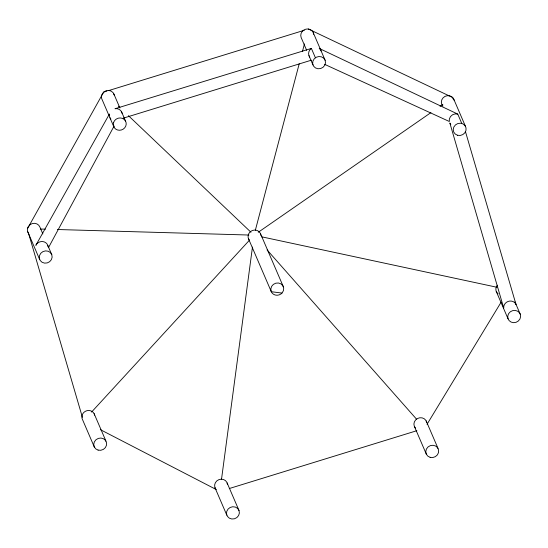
<?xml version="1.0" encoding="UTF-8"?>
<svg xmlns="http://www.w3.org/2000/svg" width="548" height="548" viewBox="0 0 548 548"><rect width="100%" height="100%" fill="white"/><g stroke="black" fill="none" stroke-linecap="round" stroke-linejoin="round"><path stroke-width="0.82" d="M221.481 479.548L252.47 247.059M255.361 230.215L299.215 63.787M302.482 51.368L304.448 43.915M82.419 417.35L28.523 233.208A6.521 6.083 -23.3 0 1 27.489 228.653L28.003 227.098L30.174 224.57A6.521 6.083 -23.3 0 1 39.922 227.105L42.86 233.934M48.436 247.73L114.128 126.006M27.489 228.653L103.654 92.119L106.922 91.112M427.036 424.296L501.105 302.201M91.543 412.089L249.429 240.216M258.266 232.263L430.927 112.607M440.051 106.285L442.853 104.339M108.552 90.612L304.298 30.27M315.401 57.766L311.38 48.416L114.977 108.744L116.19 108.614A6.521 6.083 -23.3 0 1 122.074 113.292M123.245 118.197L311.422 60.164M229.263 488.542L416.87 430.687M40.312 229.023L45.443 229.167M57.41 229.516L248.922 235.03M271.342 291.721L281.96 293.07M261.567 236.791L496.961 287.268M324.711 64.376L449.312 121.485A6.521 6.083 -23.3 0 1 457.758 114.094L461.779 123.444M308.373 29.01L452.682 97.53L453.093 98.948M457.758 114.094L319.231 48.423A6.521 6.083 -23.3 0 1 321.128 50.95M100.414 429.673L216.186 489.508L215.748 489.069A6.521 6.083 -23.3 0 1 218.899 479.637A6.521 6.083 -23.3 0 1 227.502 484.528M118.512 106.243L119.752 107.422M128.417 115.669L250.957 232.236M267.082 249.936L416.672 419.316M520.244 314.175L519.477 312.785A6.521 6.083 -23.3 0 0 508.599 313.682A6.521 6.083 -23.3 0 0 513.551 322.676A6.521 6.083 -23.3 0 0 520.244 314.175L514.969 301.927M271.171 291.399L271.924 292.796A6.521 6.083 -23.3 0 0 280.884 294.029L282.145 292.906A6.521 6.083 -23.3 0 0 278.507 283.008A6.521 6.083 -23.3 0 0 271.171 291.399L248.381 238.483M453.614 98.825L465.478 126.383M496.214 291.324L508.078 318.881M313.292 32.764L325.149 60.301A6.521 6.083 -23.3 0 1 317.902 68.753A6.521 6.083 -23.3 0 1 314.155 58.903A6.521 6.083 -23.3 0 1 325.149 60.301M306.675 50.354L301.126 37.47A6.521 6.083 -23.3 0 1 305.859 29.167A6.521 6.083 -23.3 0 1 313.648 34.312M308.956 55.656L312.983 65.007M426.173 420.891L438.044 448.449M414.569 426.837L426.433 454.395M260.595 233.893L283.378 286.81M113.696 93.578L119.909 107.997M121.54 111.792L125.567 121.142M108.956 115.464L102.092 99.531A6.521 6.083 -23.3 0 1 101.455 96.434L101.791 94.845L103.654 92.119A6.521 6.083 -23.3 0 1 114.231 95.078M109.936 117.745L113.957 127.088M227.146 482.973L239.017 510.531A6.521 6.083 -23.3 0 1 231.77 518.99A6.521 6.083 -23.3 0 1 228.016 509.133A6.521 6.083 -23.3 0 1 239.017 510.531M214.98 487.679L226.851 515.236M47.765 245.319L51.786 254.669A6.521 6.083 -23.3 0 1 44.539 263.122A6.521 6.083 -23.3 0 1 40.792 253.272A6.521 6.083 -23.3 0 1 51.786 254.669M27.756 231.811L39.62 259.375M94.126 413.658L105.997 441.215M94.386 447.168L82.522 419.604A6.521 6.083 -23.3 0 1 81.878 416.514L82.221 414.925A6.521 6.083 -23.3 0 1 88.776 410.479A6.521 6.083 -23.3 0 1 94.66 415.151M465.451 131.595L516.004 304.435L515.456 303.434A6.521 6.083 -23.3 0 0 507.975 301.496A6.521 6.083 -23.3 0 0 503.701 307.983L449.846 122.985A6.521 6.083 -23.3 0 0 450.778 124.28M442.935 106.065A6.521 6.083 -23.3 0 1 444.976 96.407A6.521 6.083 -23.3 0 1 454.148 100.318M498.105 293.851A6.521 6.083 -23.3 0 1 497.379 285.22M415.494 428.132A6.521 6.083 -23.3 0 1 417.542 418.473A6.521 6.083 -23.3 0 1 426.707 422.385M48.114 246.874A6.521 6.083 -23.3 0 0 42.847 241.572A6.521 6.083 -23.3 0 0 35.846 245.312L109.429 114.032L109.299 114.648A6.521 6.083 -23.3 0 0 110.867 119.032M309.723 57.047A6.521 6.083 -23.3 0 1 311.38 48.416M249.135 239.88A6.521 6.083 -23.3 0 1 252.381 230.475A6.521 6.083 -23.3 0 1 260.93 235.448M113.655 122.403L113.32 123.992A6.521 6.083 -23.3 0 0 119.313 130.266A6.521 6.083 -23.3 0 0 126.204 124.232A6.521 6.083 -23.3 0 0 120.211 117.957L118.532 118.135A6.521 6.083 -23.3 0 0 113.655 122.403M430.139 457.34A6.521 6.083 -23.3 0 0 438.578 449.942A6.521 6.083 -23.3 0 0 428.002 446.983A6.521 6.083 -23.3 0 0 430.139 457.34M98.092 450.107A6.521 6.083 -23.3 0 0 106.531 442.716A6.521 6.083 -23.3 0 0 95.955 439.756A6.521 6.083 -23.3 0 0 98.092 450.107M457.573 135.274A6.521 6.083 -23.3 0 0 466.019 127.876A6.521 6.083 -23.3 0 0 455.443 124.917A6.521 6.083 -23.3 0 0 457.573 135.274"/></g></svg>
